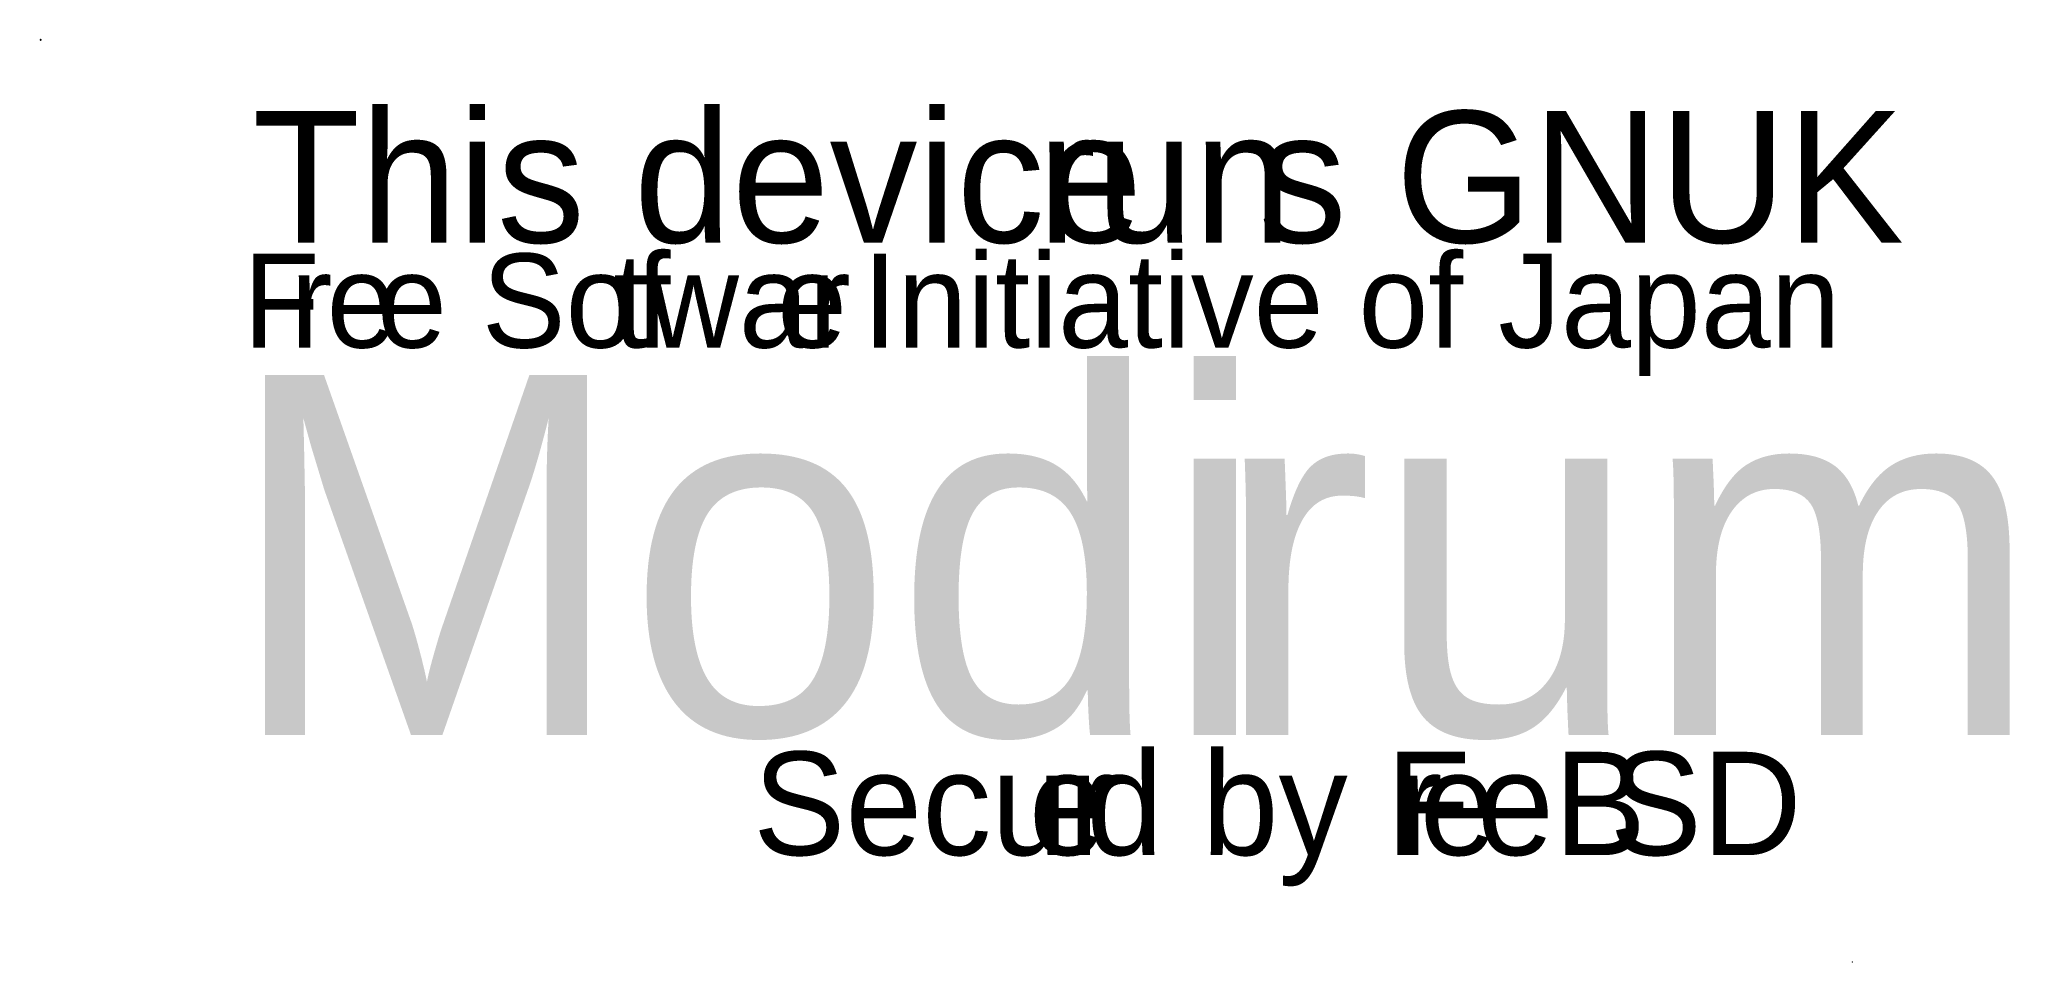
# Model space of a CAD drawing. Extents: x 0 to 4.55, y 0.01 to 2.14.
import ezdxf

# ---------------------------------------------------------------- set-up
doc = ezdxf.new("R2010")
doc.units = 0
doc.layers.get('0').update_dxf_attribs({"linetype": 'CONTINUOUS'})

msp = doc.modelspace()

# ---------------------------------------------------------------- linework, layer by layer
at = {"color": 0, "const_width": 0.00217}
for points in [[(0.0005, 2.1388), (0.0005, 2.1388), (0.0003, 2.1387), (0.0003, 2.1387), (0.0002, 2.1387), (0, 2.1388), (0, 2.1388), (0, 2.1388), (0.0002, 2.1389), (0.0003, 2.1389), (0.0003, 2.1389), (0.0005, 2.1388), (0.0005, 2.1388)], [(4.1835, 0.0099), (4.1835, 0.0101), (4.1839, 0.0105), (4.1841, 0.0105), (4.1842, 0.0105), (4.1846, 0.0101), (4.1846, 0.0099), (4.1846, 0.0098), (4.1842, 0.0094), (4.1841, 0.0094), (4.1839, 0.0094), (4.1835, 0.0098), (4.1835, 0.0099)]]:
    msp.add_lwpolyline(points, close=True, dxfattribs=at)
at = {"color": 7}
msp.add_lwpolyline([(0.0005, 2.1388), (0.0005, 2.1388), (0.0003, 2.1387), (0.0003, 2.1387), (0.0002, 2.1387), (0, 2.1388), (0, 2.1388), (0, 2.1388), (0.0002, 2.1389), (0.0003, 2.1389), (0.0003, 2.1389), (0.0005, 2.1388), (0.0005, 2.1388)], close=True, dxfattribs=at)

# ---------------------------------------------------------------- texts
at = {"color": 0}
for s, height, p in [('This device ', 0.303822, (0.4897, 1.6707)), ('s GNUK', 0.30382, (2.8131, 1.6707)), ('run', 0.30382, (2.3022, 1.6707)), ('F', 0.217, (0.4679, 1.4283)), ('e Sof', 0.21701, (0.7771, 1.4283)), (' Initiative of Japan', 0.217011, (1.8176, 1.4283)), ('r', 0.217, (0.5772, 1.4283)), ('e', 0.217, (0.6608, 1.4283)), ('twar', 0.21701, (1.3225, 1.4283)), ('e', 0.217, (1.7011, 1.4283)), ('Modi', 0.83082, (0.4275, 0.5341)), ('rum', 0.83082, (2.7069, 0.5341)), ('d by F', 0.23872, (2.4152, 0.2565)), ('Secur', 0.23872, (1.6456, 0.2565)), ('eB', 0.23872, (3.3172, 0.2565)), ('SD', 0.23872, (3.6235, 0.2565)), ('e', 0.2387, (2.2824, 0.2565)), ('r', 0.2387, (3.1317, 0.2565)), ('e', 0.2387, (3.1847, 0.2565))]:
    msp.add_text(s, height=height, dxfattribs=at).set_placement(p)

doc.saveas('drawing.dxf')
